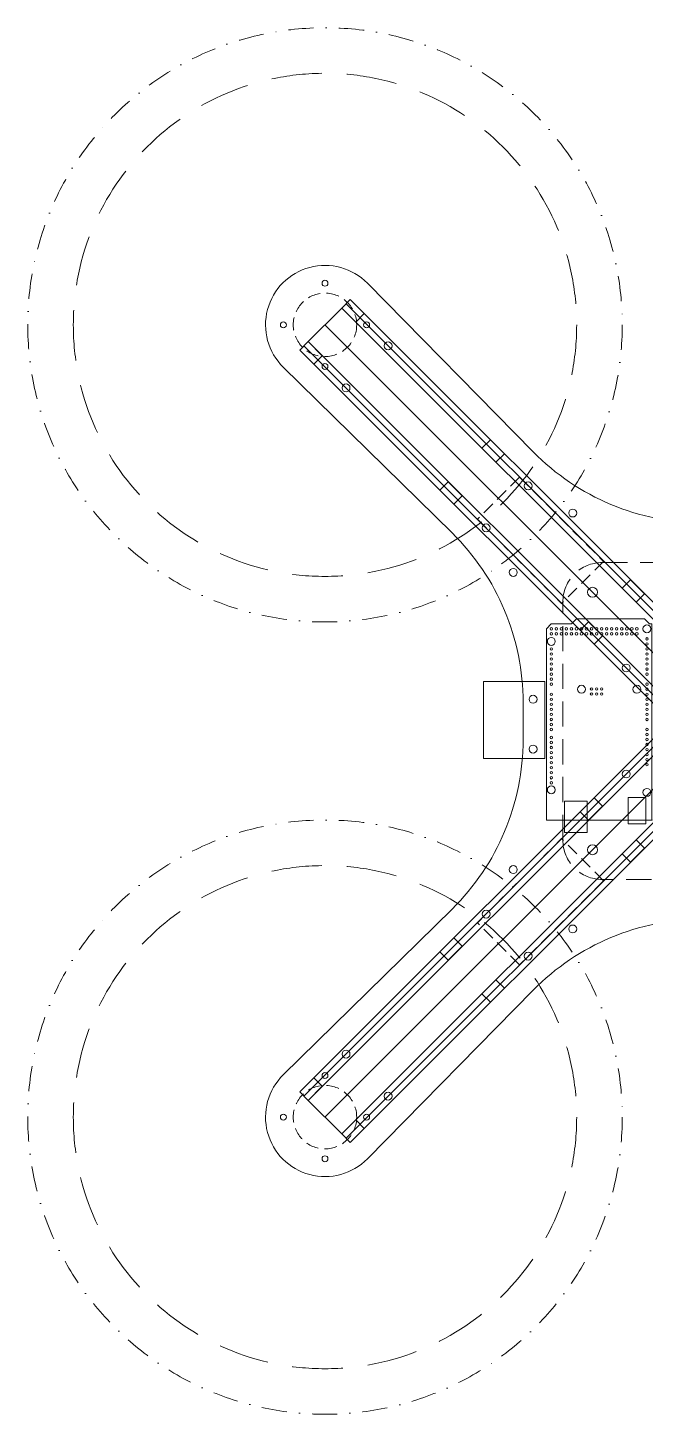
# Model space of a CAD drawing. Header units: millimetres. Extents: x -150 to 550, y -150 to 550.
# Drawn here: x -150 to 162, y -150 to 550 of the extents above; entities that cross this region are included whole.
import ezdxf

# ---------------------------------------------------------------- set-up
doc = ezdxf.new("R2010")
doc.units = ezdxf.units.MM
for name, pattern in [('DASHDOT', [25.4, 12.7, -6.35, 0, -6.35]), ('DASHED', [19.05, 12.7, -6.35]), ('DASHED2', [9.525, 6.35, -3.175]), ('DASHEDX2', [38.1, 25.4, -12.7])]:
    doc.linetypes.add(name, pattern=pattern)
doc.layers.get('0').update_dxf_attribs({"color": 9, "linetype": 'CONTINUOUS', "lineweight": 0})
for name, color, linetype, lineweight in [('ArduinoMega_Board', 2, 'CONTINUOUS', 0), ('ArduinoMega_MountingHoles', 1, 'CONTINUOUS', 0), ('ArduinoMega_Pins', 4, 'CONTINUOUS', 0), ('ArduinoMega_Ports', 3, 'CONTINUOUS', 0), ('BaseLayer', 1, 'CONTINUOUS', 0), ('BaseSupportMountings', 1, 'CONTINUOUS', 0), ('Components', 8, 'CONTINUOUS', 0), ('ElectronicsLayerMountingHoles', 1, 'CONTINUOUS', 0), ('ElectronicsLayerPosition', 2, 'DASHED', 0), ('ESC_Position', 2, 'DASHED2', 0), ('ESC_ZipTieHoles', 1, 'CONTINUOUS', 0), ('LED_Board_Brd', 2, 'CONTINUOUS', 0), ('LED_Board_MountingHoles', 1, 'CONTINUOUS', 0), ('MotorBody', 2, 'DASHED2', 0), ('MotorMountingHoles', 1, 'CONTINUOUS', 0), ('PropGuardSpace', 4, 'DASHDOT', 0), ('PropSpace', 4, 'DASHEDX2', 0), ('UnderFrame_Guide', 5, 'CONTINUOUS', 0)]:
    doc.layers.add(name, color=color, linetype=linetype, lineweight=lineweight)

# ---------------------------------------------------------------- blocks, each defined once
blk = doc.blocks.new('Motor')
at = {"layer": 'MotorBody'}
blk.add_circle((0, 0), 16, dxfattribs=at)
at = {"layer": 'MotorMountingHoles'}
for centre in [(-14.85, 14.85), (14.85, 14.85), (-14.85, -14.85), (14.85, -14.85)]:
    blk.add_circle(centre, 1.5, dxfattribs=at)
blk = doc.blocks.new('ArduinoMega-0')
blk.add_point((0, 0))
at = {"layer": 'ArduinoMega_Board'}
for p, q in [((0, 53.3), (0, 0)), ((0, 53.3), (96.52, 53.3)), ((96.52, 53.3), (99.06, 50.8)), ((99.06, 40.64), (99.06, 50.8)), ((101.6, 38.1), (99.06, 40.64)), ((101.6, 3.81), (101.6, 38.1)), ((0, 0), (99.06, 0)), ((101.6, 3.81), (99.06, 1.27)), ((99.06, 0), (99.06, 1.27))]:
    blk.add_line(p, q, dxfattribs=at)
at = {"layer": 'ArduinoMega_MountingHoles'}
for centre in [(15.24, 50.8), (90.17, 50.8), (66.04, 35.56), (66.04, 7.62), (13.97, 2.54), (96.52, 2.54)]:
    blk.add_circle(centre, 2, dxfattribs=at)
at = {"layer": 'ArduinoMega_Pins'}
for centre in [(18.8, 50.8), (21.34, 50.8), (23.88, 50.8), (26.42, 50.8), (28.96, 50.8), (31.5, 50.8), (34.04, 50.8), (36.58, 50.8), (39.12, 50.8), (41.66, 50.8), (45.72, 50.8), (48.26, 50.8), (50.8, 50.8), (53.34, 50.8), (55.88, 50.8), (58.42, 50.8), (60.96, 50.8), (63.5, 50.8), (68.58, 50.8), (71.12, 50.8), (73.66, 50.8), (76.2, 50.8), (78.74, 50.8), (81.28, 50.8), (83.82, 50.8), (86.36, 50.8), (93.98, 50.8), (96.52, 50.8), (93.98, 48.26), (93.98, 45.72), (93.98, 43.18), (96.52, 48.26), (96.52, 45.72), (96.52, 43.18), (93.98, 40.64), (93.98, 38.1), (93.98, 35.56), (96.52, 40.64), (96.52, 38.1), (96.52, 35.56), (63.63, 30.48), (63.63, 27.94), (66.17, 30.48), (66.17, 27.94), (93.98, 33.02), (93.98, 30.48), (93.98, 27.94), (96.52, 33.02), (96.52, 30.48), (96.52, 27.94), (63.63, 25.4), (66.17, 25.4), (93.98, 25.4), (93.98, 22.86), (96.52, 25.4), (96.52, 22.86), (93.98, 20.32), (93.98, 17.78), (93.98, 15.24), (96.52, 20.32), (96.52, 17.78), (96.52, 15.24), (93.98, 12.7), (93.98, 10.16), (93.98, 7.62), (96.52, 12.7), (96.52, 10.16), (96.52, 7.62), (27.94, 2.54), (30.48, 2.54), (33.02, 2.54), (35.56, 2.54), (38.1, 2.54), (40.64, 2.54), (43.18, 2.54), (45.72, 2.54), (50.8, 2.54), (53.34, 2.54), (55.88, 2.54), (58.42, 2.54), (60.96, 2.54), (63.5, 2.54), (66.04, 2.54), (68.58, 2.54), (73.66, 2.54), (76.2, 2.54), (78.74, 2.54), (81.28, 2.54), (83.82, 2.54), (86.36, 2.54), (88.9, 2.54), (91.44, 2.54)]:
    blk.add_circle(centre, 0.635, dxfattribs=at)
at = {"layer": 'ArduinoMega_Ports'}
for p, q in [((-6.35, 44.1), (-6.35, 32.67)), ((-6.35, 44.1), (9.52, 44.1)), ((9.52, 44.1), (9.52, 32.67)), ((-6.35, 32.67), (9.52, 32.67)), ((-1.9, 3.17), (-1.9, 12.06)), ((-1.9, 12.06), (11.44, 12.06)), ((11.44, 12.06), (11.44, 3.17)), ((-1.9, 3.17), (11.44, 3.17))]:
    blk.add_line(p, q, dxfattribs=at)
blk = doc.blocks.new('ESC')
at = {"layer": 'ESC_Position'}
for p, q in [((-32.43, 12.43), (-11.21, 33.64)), ((31.21, -8.79), (-11.21, 33.64)), ((10, -30), (-32.43, 12.43)), ((10, -30), (31.21, -8.79))]:
    blk.add_line(p, q, dxfattribs=at)
blk = doc.blocks.new('LED_Board')
at = {"layer": 'LED_Board_Brd'}
for p, q in [((0, 0), (0, 31)), ((0, 31), (39, 31)), ((39, 0), (39, 31)), ((0, 0), (39, 0))]:
    blk.add_line(p, q, dxfattribs=at)
at = {"layer": 'LED_Board_MountingHoles'}
for centre in [(9, 25), (34.2, 25)]:
    blk.add_circle(centre, 2, dxfattribs=at)

msp = doc.modelspace()

# ---------------------------------------------------------------- linework, layer by layer
at = {"layer": 'BaseLayer'}
for p, q in [((21.4, 421.03), (105.07, 335.89)), ((-21.03, 378.6), (64.11, 294.93)), ((100, 190.66), (100, 209.34)), ((-21.03, 21.4), (64.11, 105.07)), ((21.4, -21.03), (105.07, 64.11))]:
    msp.add_line(p, q, dxfattribs=at)
for centre, radius, start, end in [((0, 400), 30, 44.50318, 225.49682), ((190.66, 420), 120, 224.50318, 270), ((-20, 209.34), 120, 0, 45.49682), ((-20, 190.66), 120, 314.50318, 0), ((190.66, -20), 120, 90, 135.49682), ((0, 0), 30, 134.50318, 315.49682)]:
    msp.add_arc(centre, radius, start, end, dxfattribs=at)
at = {"layer": 'BaseSupportMountings'}
for p, q in [((12.73, 412.73), (8.49, 408.49)), ((8.49, 408.49), (15.56, 401.41)), ((12.73, 412.73), (19.8, 405.66)), ((15.56, 401.41), (19.8, 405.66)), ((-8.49, 391.51), (-12.73, 387.27)), ((-12.73, 387.27), (-5.66, 380.2)), ((-8.49, 391.51), (-1.41, 384.44)), ((-5.66, 380.2), (-1.41, 384.44)), ((83.44, 342.02), (79.2, 337.77)), ((79.2, 337.77), (86.27, 330.7)), ((90.51, 334.95), (83.44, 342.02)), ((86.27, 330.7), (90.51, 334.95)), ((62.23, 320.8), (57.98, 316.56)), ((57.98, 316.56), (65.05, 309.49)), ((69.3, 313.73), (62.23, 320.8)), ((65.05, 309.49), (69.3, 313.73)), ((154.15, 271.31), (149.91, 267.06)), ((149.91, 267.06), (156.98, 259.99)), ((154.15, 271.31), (161.22, 264.24)), ((156.98, 259.99), (161.22, 264.24)), ((132.94, 250.09), (128.69, 245.85)), ((128.69, 245.85), (135.76, 238.78)), ((132.94, 250.09), (140.01, 243.02)), ((135.76, 238.78), (140.01, 243.02)), ((128.69, 154.15), (135.76, 161.22)), ((135.76, 161.22), (140.01, 156.98)), ((132.94, 149.91), (128.69, 154.15)), ((132.94, 149.91), (140.01, 156.98)), ((149.91, 132.94), (156.98, 140.01)), ((156.98, 140.01), (161.22, 135.76)), ((154.15, 128.69), (161.22, 135.76)), ((154.15, 128.69), (149.91, 132.94)), ((57.98, 83.44), (65.05, 90.51)), ((69.3, 86.27), (62.23, 79.2)), ((65.05, 90.51), (69.3, 86.27)), ((62.23, 79.2), (57.98, 83.44)), ((79.2, 62.23), (86.27, 69.3)), ((90.51, 65.05), (83.44, 57.98)), ((86.27, 69.3), (90.51, 65.05)), ((83.44, 57.98), (79.2, 62.23)), ((-12.73, 12.73), (-5.66, 19.8)), ((-8.49, 8.49), (-1.41, 15.56)), ((-5.66, 19.8), (-1.41, 15.56)), ((-8.49, 8.49), (-12.73, 12.73)), ((8.49, -8.49), (15.56, -1.41)), ((12.73, -12.73), (19.8, -5.66)), ((15.56, -1.41), (19.8, -5.66)), ((12.73, -12.73), (8.49, -8.49))]:
    msp.add_line(p, q, dxfattribs=at)
for centre in [(31.82, 389.39), (10.61, 368.18), (102.53, 318.68), (81.32, 297.47), (152.03, 226.76), (152.03, 173.24), (81.32, 102.53), (102.53, 81.32), (10.61, 31.82), (31.82, 10.61)]:
    msp.add_circle(centre, 2, dxfattribs=at)
at = {"layer": 'ElectronicsLayerMountingHoles'}
for centre in [(135, 265), (135, 135)]:
    msp.add_circle(centre, 2.5, dxfattribs=at)
at = {"layer": 'ElectronicsLayerPosition'}
for p, q in [((140, 280), (260, 280)), ((120, 140), (120, 260)), ((260, 120), (140, 120))]:
    msp.add_line(p, q, dxfattribs=at)
for centre, start, end in [((140, 260), 90, 180), ((140, 140), 180, 270)]:
    msp.add_arc(centre, 20, start, end, dxfattribs=at)
at = {"layer": 'ESC_ZipTieHoles'}
for centre in [(125, 305), (95, 275), (95, 125), (125, 95)]:
    msp.add_circle(centre, 2, dxfattribs=at)
at = {"layer": 'PropGuardSpace'}
for centre in [(0, 400), (0, 0)]:
    msp.add_circle(centre, 150, dxfattribs=at)
at = {"layer": 'PropSpace'}
for centre in [(0, 400), (0, 0)]:
    msp.add_circle(centre, 127, dxfattribs=at)
at = {"layer": 'UnderFrame_Guide'}
for p, q in [((387.27, 412.73), (-12.73, 12.73)), ((-10.61, 389.39), (10.61, 410.61)), ((389.39, 410.61), (-10.61, 10.61)), ((391.51, 408.49), (-8.49, 8.49)), ((408.49, 8.49), (8.49, 408.49)), ((410.61, 10.61), (10.61, 410.61)), ((412.73, 12.73), (12.73, 412.73)), ((0, 400), (400, 0)), ((0, 0), (400, 400)), ((-12.73, 387.27), (387.27, -12.73)), ((-10.61, 389.39), (389.39, -10.61)), ((-8.49, 391.51), (391.51, -8.49)), ((8.49, -8.49), (408.49, 391.51)), ((10.61, -10.61), (410.61, 389.39)), ((12.73, -12.73), (412.73, 387.27)), ((10.61, -10.61), (-10.61, 10.61))]:
    msp.add_line(p, q, dxfattribs=at)

# ---------------------------------------------------------------- block references
at = {"rotation": 270}
msp.add_blockref('LED_Board', (80, 220), dxfattribs=at)
at = {"layer": 'Components'}
for name, p, rotation in [('Motor', (0, 400), 45), ('ESC', (108.18, 293.03), 180), ('ArduinoMega-0', (165, 150), 90), ('ESC', (110.61, 109.39), 90), ('Motor', (0, 0), 45)]:
    msp.add_blockref(name, p, dxfattribs=dict(at, rotation=rotation))

doc.saveas('drawing.dxf')
